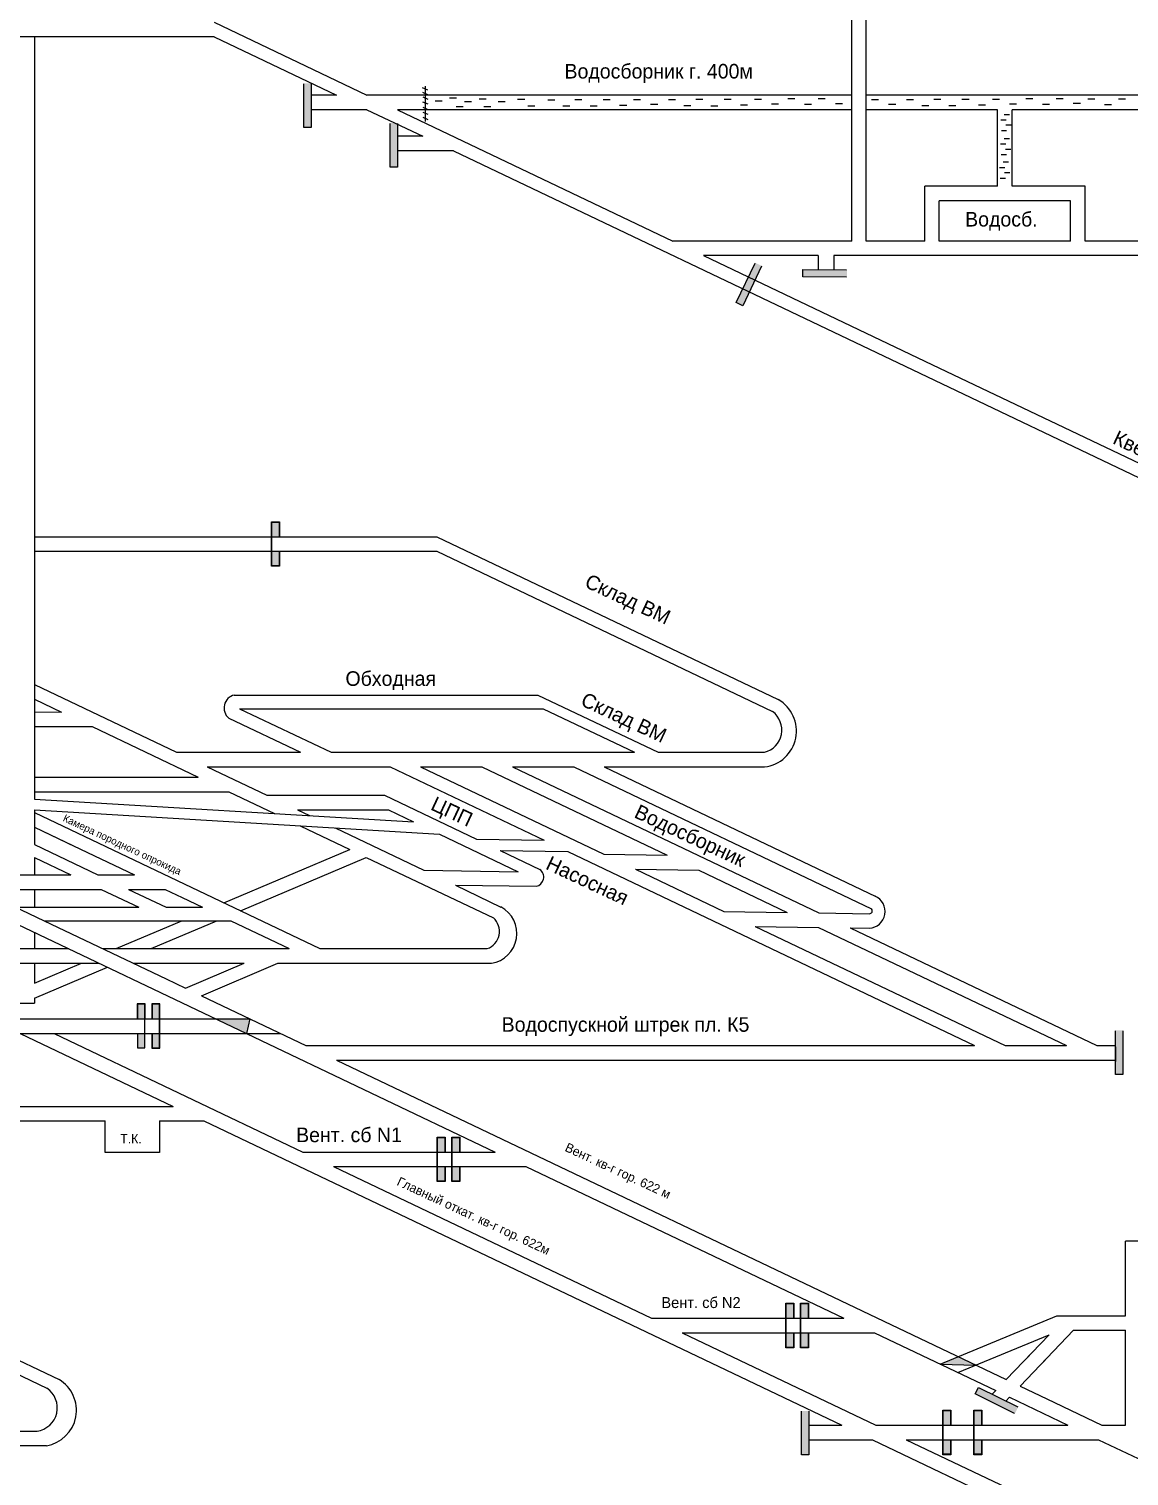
# Model space of a CAD drawing. Header units: millimetres. Extents: x -1405 to 845, y -609 to 518.
# Drawn here: x -428.1 to -126.5, y -317.6 to 79 of the extents above; entities that cross this region are included whole.
import ezdxf

# ---------------------------------------------------------------- set-up
doc = ezdxf.new("R2010")
doc.units = ezdxf.units.MM
doc.layers.add('Двери', color=7, linetype='Continuous')
doc.layers.add('Перемычки', color=7, linetype='Continuous')

msp = doc.modelspace()

# ---------------------------------------------------------------- hatches: boundary and pattern name
for points in [[(-367.56, -192.29), (-376.85, -192.29), (-368.46, -196.29)], [(-173.37, -284.9), (-178.34, -286.97), (-168.52, -287.22)]]:
    msp.add_hatch(color=256).paths.add_polyline_path(points)
h = msp.add_hatch(color=256)
h.paths.add_polyline_path([(-168.83, -295.19), (-165.16, -297.02), (-165.11, -296.93), (-168.69, -295.15), (-167.8, -293.35), (-164.22, -295.13), (-164.18, -295.05), (-167.85, -293.22)])
h.paths.add_polyline_path([(-165.11, -296.93), (-165.16, -297.02), (-157.9, -300.62), (-156.92, -298.65), (-164.18, -295.05), (-164.22, -295.13), (-157.06, -298.7), (-157.95, -300.49)])
h = msp.add_hatch(color=3)
h.paths.add_polyline_path([(-167.8, -293.35), (-168.69, -295.15), (-165.11, -296.93), (-164.22, -295.13)])
h.paths.add_polyline_path([(-161.53, -298.71), (-160.64, -296.91), (-164.22, -295.13), (-165.11, -296.93)])
h.paths.add_polyline_path([(-161.53, -298.71), (-157.95, -300.49), (-157.06, -298.7), (-160.64, -296.91)])
at = {"layer": 'Двери'}
h = msp.add_hatch(color=256, dxfattribs=at)
h.paths.add_polyline_path([(-359.41, -60.15), (-359.41, -56.05), (-361.61, -56.05), (-361.61, -60.15), (-361.51, -60.15), (-361.51, -56.15), (-359.51, -56.15), (-359.51, -60.15)])
h.paths.add_polyline_path([(-361.51, -64.15), (-361.51, -60.15), (-361.61, -60.15), (-361.61, -64.15)])
h.paths.add_polyline_path([(-359.41, -68.25), (-359.41, -64.15), (-359.51, -64.15), (-359.51, -68.15), (-361.51, -68.15), (-361.51, -64.15), (-361.61, -64.15), (-361.61, -68.25)])
h = msp.add_hatch(color=3, dxfattribs=at)
h.paths.add_polyline_path([(-359.51, -56.15), (-361.51, -56.15), (-361.51, -60.15), (-359.51, -60.15)])
h.paths.add_polyline_path([(-361.51, -68.15), (-359.51, -68.15), (-359.51, -64.15), (-361.51, -64.15)])
h = msp.add_hatch(color=256, dxfattribs=at)
h.paths.add_polyline_path([(-398.41, -192.29), (-398.41, -188.19), (-396.21, -188.19), (-396.21, -192.29), (-396.31, -192.29), (-396.31, -188.29), (-398.31, -188.29), (-398.31, -192.29)])
h.paths.add_polyline_path([(-396.31, -196.29), (-396.31, -192.29), (-396.21, -192.29), (-396.21, -196.29)])
h.paths.add_polyline_path([(-398.41, -200.39), (-398.41, -196.29), (-398.31, -196.29), (-398.31, -200.29), (-396.31, -200.29), (-396.31, -196.29), (-396.21, -196.29), (-396.21, -200.39)])
h = msp.add_hatch(color=3, dxfattribs=at)
h.paths.add_polyline_path([(-398.31, -188.29), (-396.31, -188.29), (-396.31, -192.29), (-398.31, -192.29)])
h.paths.add_polyline_path([(-396.31, -200.29), (-398.31, -200.29), (-398.31, -196.29), (-396.31, -196.29)])
h = msp.add_hatch(color=256, dxfattribs=at)
h.paths.add_polyline_path([(-394.41, -192.29), (-394.41, -188.19), (-392.21, -188.19), (-392.21, -192.29), (-392.31, -192.29), (-392.31, -188.29), (-394.31, -188.29), (-394.31, -192.29)])
h.paths.add_polyline_path([(-392.31, -196.29), (-392.31, -192.29), (-392.21, -192.29), (-392.21, -196.29)])
h.paths.add_polyline_path([(-394.41, -200.39), (-394.41, -196.29), (-394.31, -196.29), (-394.31, -200.29), (-392.31, -200.29), (-392.31, -196.29), (-392.21, -196.29), (-392.21, -200.39)])
h = msp.add_hatch(color=3, dxfattribs=at)
h.paths.add_polyline_path([(-394.31, -188.29), (-392.31, -188.29), (-392.31, -192.29), (-394.31, -192.29)])
h.paths.add_polyline_path([(-392.31, -200.29), (-394.31, -200.29), (-394.31, -196.29), (-392.31, -196.29)])
h = msp.add_hatch(color=256, dxfattribs=at)
h.paths.add_polyline_path([(-313.98, -228.82), (-313.98, -224.72), (-316.18, -224.72), (-316.18, -228.82), (-316.08, -228.82), (-316.08, -224.82), (-314.08, -224.82), (-314.08, -228.82)])
h.paths.add_polyline_path([(-316.08, -232.82), (-316.08, -228.82), (-316.18, -228.82), (-316.18, -232.82)])
h.paths.add_polyline_path([(-313.98, -236.92), (-313.98, -232.82), (-314.08, -232.82), (-314.08, -236.82), (-316.08, -236.82), (-316.08, -232.82), (-316.18, -232.82), (-316.18, -236.92)])
h = msp.add_hatch(color=3, dxfattribs=at)
h.paths.add_polyline_path([(-314.08, -224.82), (-316.08, -224.82), (-316.08, -228.82), (-314.08, -228.82)])
h.paths.add_polyline_path([(-316.08, -236.82), (-314.08, -236.82), (-314.08, -232.82), (-316.08, -232.82)])
h = msp.add_hatch(color=256, dxfattribs=at)
h.paths.add_polyline_path([(-309.98, -228.82), (-309.98, -224.72), (-312.18, -224.72), (-312.18, -228.82), (-312.08, -228.82), (-312.08, -224.82), (-310.08, -224.82), (-310.08, -228.82)])
h.paths.add_polyline_path([(-312.08, -232.82), (-312.08, -228.82), (-312.18, -228.82), (-312.18, -232.82)])
h.paths.add_polyline_path([(-309.98, -236.92), (-309.98, -232.82), (-310.08, -232.82), (-310.08, -236.82), (-312.08, -236.82), (-312.08, -232.82), (-312.18, -232.82), (-312.18, -236.92)])
h = msp.add_hatch(color=3, dxfattribs=at)
h.paths.add_polyline_path([(-310.08, -224.82), (-312.08, -224.82), (-312.08, -228.82), (-310.08, -228.82)])
h.paths.add_polyline_path([(-312.08, -236.82), (-310.08, -236.82), (-310.08, -232.82), (-312.08, -232.82)])
h = msp.add_hatch(color=256, dxfattribs=at)
h.paths.add_polyline_path([(-218.43, -274.39), (-218.43, -270.29), (-220.63, -270.29), (-220.63, -274.39), (-220.53, -274.39), (-220.53, -270.39), (-218.53, -270.39), (-218.53, -274.39)])
h.paths.add_polyline_path([(-220.53, -278.39), (-220.53, -274.39), (-220.63, -274.39), (-220.63, -278.39)])
h.paths.add_polyline_path([(-218.43, -282.49), (-218.43, -278.39), (-218.53, -278.39), (-218.53, -282.39), (-220.53, -282.39), (-220.53, -278.39), (-220.63, -278.39), (-220.63, -282.49)])
h = msp.add_hatch(color=3, dxfattribs=at)
h.paths.add_polyline_path([(-218.53, -270.39), (-220.53, -270.39), (-220.53, -274.39), (-218.53, -274.39)])
h.paths.add_polyline_path([(-220.53, -282.39), (-218.53, -282.39), (-218.53, -278.39), (-220.53, -278.39)])
h = msp.add_hatch(color=256, dxfattribs=at)
h.paths.add_polyline_path([(-214.43, -274.39), (-214.43, -270.29), (-216.63, -270.29), (-216.63, -274.39), (-216.53, -274.39), (-216.53, -270.39), (-214.53, -270.39), (-214.53, -274.39)])
h.paths.add_polyline_path([(-216.53, -278.39), (-216.53, -274.39), (-216.63, -274.39), (-216.63, -278.39)])
h.paths.add_polyline_path([(-214.43, -282.49), (-214.43, -278.39), (-214.53, -278.39), (-214.53, -282.39), (-216.53, -282.39), (-216.53, -278.39), (-216.63, -278.39), (-216.63, -282.49)])
h = msp.add_hatch(color=3, dxfattribs=at)
h.paths.add_polyline_path([(-214.53, -270.39), (-216.53, -270.39), (-216.53, -274.39), (-214.53, -274.39)])
h.paths.add_polyline_path([(-216.53, -282.39), (-214.53, -282.39), (-214.53, -278.39), (-216.53, -278.39)])
h = msp.add_hatch(color=256, dxfattribs=at)
h.paths.add_polyline_path([(-175.4, -303.69), (-175.4, -299.59), (-177.6, -299.59), (-177.6, -303.69), (-177.5, -303.69), (-177.5, -299.69), (-175.5, -299.69), (-175.5, -303.69)])
h.paths.add_polyline_path([(-177.5, -307.69), (-177.5, -303.69), (-177.6, -303.69), (-177.6, -307.69)])
h.paths.add_polyline_path([(-175.4, -311.79), (-175.4, -307.69), (-175.5, -307.69), (-175.5, -311.69), (-177.5, -311.69), (-177.5, -307.69), (-177.6, -307.69), (-177.6, -311.79)])
h = msp.add_hatch(color=3, dxfattribs=at)
h.paths.add_polyline_path([(-175.5, -299.69), (-177.5, -299.69), (-177.5, -303.69), (-175.5, -303.69)])
h.paths.add_polyline_path([(-177.5, -311.69), (-175.5, -311.69), (-175.5, -307.69), (-177.5, -307.69)])
h = msp.add_hatch(color=256, dxfattribs=at)
h.paths.add_polyline_path([(-166.88, -303.69), (-166.88, -299.59), (-169.08, -299.59), (-169.08, -303.69), (-168.98, -303.69), (-168.98, -299.69), (-166.98, -299.69), (-166.98, -303.69)])
h.paths.add_polyline_path([(-168.98, -307.69), (-168.98, -303.69), (-169.08, -303.69), (-169.08, -307.69)])
h.paths.add_polyline_path([(-166.88, -311.79), (-166.88, -307.69), (-166.98, -307.69), (-166.98, -311.69), (-168.98, -311.69), (-168.98, -307.69), (-169.08, -307.69), (-169.08, -311.79)])
h = msp.add_hatch(color=3, dxfattribs=at)
h.paths.add_polyline_path([(-166.98, -299.69), (-168.98, -299.69), (-168.98, -303.69), (-166.98, -303.69)])
h.paths.add_polyline_path([(-168.98, -311.69), (-166.98, -311.69), (-166.98, -307.69), (-168.98, -307.69)])
at = {"layer": 'Перемычки'}
h = msp.add_hatch(color=256, dxfattribs=at)
h.paths.add_polyline_path([(-350.64, 51.91), (-350.64, 56.01), (-350.74, 56.01), (-350.74, 52.01), (-352.74, 52.01), (-352.74, 56.01), (-352.84, 56.01), (-352.84, 51.91)])
h.paths.add_polyline_path([(-350.74, 56.01), (-350.64, 56.01), (-350.64, 64.11), (-352.84, 64.11), (-352.84, 56.01), (-352.74, 56.01), (-352.74, 64.01), (-350.74, 64.01)])
h = msp.add_hatch(color=3, dxfattribs=at)
h.paths.add_polyline_path([(-352.74, 52.01), (-350.74, 52.01), (-350.74, 56.01), (-352.74, 56.01)])
h.paths.add_polyline_path([(-350.74, 60.01), (-352.74, 60.01), (-352.74, 56.01), (-350.74, 56.01)])
h.paths.add_polyline_path([(-350.74, 60.01), (-350.74, 64.01), (-352.74, 64.01), (-352.74, 60.01)])
h = msp.add_hatch(color=256, dxfattribs=at)
h.paths.add_polyline_path([(-326.96, 41.03), (-326.96, 45.13), (-327.06, 45.13), (-327.06, 41.13), (-329.06, 41.13), (-329.06, 45.13), (-329.16, 45.13), (-329.16, 41.03)])
h.paths.add_polyline_path([(-327.06, 45.13), (-326.96, 45.13), (-326.96, 53.23), (-329.16, 53.23), (-329.16, 45.13), (-329.06, 45.13), (-329.06, 53.13), (-327.06, 53.13)])
h = msp.add_hatch(color=3, dxfattribs=at)
h.paths.add_polyline_path([(-329.06, 41.13), (-327.06, 41.13), (-327.06, 45.13), (-329.06, 45.13)])
h.paths.add_polyline_path([(-327.06, 49.13), (-329.06, 49.13), (-329.06, 45.13), (-327.06, 45.13)])
h.paths.add_polyline_path([(-327.06, 49.13), (-327.06, 53.13), (-329.06, 53.13), (-329.06, 49.13)])
h = msp.add_hatch(color=256, dxfattribs=at)
h.paths.add_polyline_path([(-232.37, 3.02), (-230.6, 6.72), (-230.7, 6.76), (-232.42, 3.15), (-234.22, 4.01), (-232.5, 7.62), (-232.59, 7.67), (-234.36, 3.97)])
h.paths.add_polyline_path([(-230.7, 6.76), (-230.6, 6.72), (-227.12, 14.03), (-229.1, 14.98), (-232.59, 7.67), (-232.5, 7.62), (-229.06, 14.85), (-227.25, 13.98)])
h = msp.add_hatch(color=3, dxfattribs=at)
h.paths.add_polyline_path([(-234.22, 4.01), (-232.42, 3.15), (-230.7, 6.76), (-232.5, 7.62)])
h.paths.add_polyline_path([(-228.97, 10.37), (-230.78, 11.24), (-232.5, 7.62), (-230.7, 6.76)])
h.paths.add_polyline_path([(-228.97, 10.37), (-227.25, 13.98), (-229.06, 14.85), (-230.78, 11.24)])
h = msp.add_hatch(color=256, dxfattribs=at)
h.paths.add_polyline_path([(-216.06, 10.95), (-211.96, 10.94), (-211.96, 11.04), (-215.96, 11.05), (-215.96, 13.05), (-211.96, 13.04), (-211.96, 13.14), (-216.06, 13.15)])
h.paths.add_polyline_path([(-211.96, 11.04), (-211.96, 10.94), (-203.86, 10.93), (-203.86, 13.13), (-211.96, 13.14), (-211.96, 13.04), (-203.96, 13.03), (-203.96, 11.03)])
h = msp.add_hatch(color=3, dxfattribs=at)
h.paths.add_polyline_path([(-215.96, 13.05), (-215.96, 11.05), (-211.96, 11.04), (-211.96, 13.04)])
h.paths.add_polyline_path([(-207.96, 11.04), (-207.96, 13.04), (-211.96, 13.04), (-211.96, 11.04)])
h.paths.add_polyline_path([(-207.96, 11.04), (-203.96, 11.03), (-203.96, 13.03), (-207.96, 13.04)])
h = msp.add_hatch(color=256, dxfattribs=at)
h.paths.add_polyline_path([(-128.19, -207.7), (-128.19, -203.6), (-128.29, -203.6), (-128.29, -207.6), (-130.29, -207.6), (-130.29, -203.6), (-130.39, -203.6), (-130.39, -207.7)])
h.paths.add_polyline_path([(-128.29, -203.6), (-128.19, -203.6), (-128.19, -195.5), (-130.39, -195.5), (-130.39, -203.6), (-130.29, -203.6), (-130.29, -195.6), (-128.29, -195.6)])
h = msp.add_hatch(color=3, dxfattribs=at)
h.paths.add_polyline_path([(-130.29, -207.6), (-128.29, -207.6), (-128.29, -203.6), (-130.29, -203.6)])
h.paths.add_polyline_path([(-128.29, -199.6), (-130.29, -199.6), (-130.29, -203.6), (-128.29, -203.6)])
h.paths.add_polyline_path([(-128.29, -199.6), (-128.29, -195.6), (-130.29, -195.6), (-130.29, -199.6)])
h = msp.add_hatch(color=256, dxfattribs=at)
h.paths.add_polyline_path([(-214.19, -311.97), (-214.19, -307.87), (-214.29, -307.87), (-214.29, -311.87), (-216.29, -311.87), (-216.29, -307.87), (-216.39, -307.87), (-216.39, -311.97)])
h.paths.add_polyline_path([(-214.29, -307.87), (-214.19, -307.87), (-214.19, -299.77), (-216.39, -299.77), (-216.39, -307.87), (-216.29, -307.87), (-216.29, -299.87), (-214.29, -299.87)])
h = msp.add_hatch(color=3, dxfattribs=at)
h.paths.add_polyline_path([(-216.29, -311.87), (-214.29, -311.87), (-214.29, -307.87), (-216.29, -307.87)])
h.paths.add_polyline_path([(-214.29, -303.87), (-216.29, -303.87), (-216.29, -307.87), (-214.29, -307.87)])
h.paths.add_polyline_path([(-214.29, -303.87), (-214.29, -299.87), (-216.29, -299.87), (-216.29, -303.87)])

# ---------------------------------------------------------------- linework, layer by layer
for p, q in [((-202.56, 20.89), (-202.56, 190.8)), ((-198.56, 20.89), (-198.56, 189.97)), ((-377.34, 80.89), (-335.41, 60.89)), ((-377.34, 76.89), (-544.56, 76.89)), ((-426.56, 76.89), (-426.56, -132.09)), ((-377.34, 76.89), (-343.79, 60.89)), ((-343.79, 60.89), (-350.67, 60.89)), ((-202.56, 60.89), (-335.41, 60.89)), ((-320.26, 62.96), (-318.86, 62.35)), ((-320.19, 61.69), (-318.79, 61.08)), ((-320.14, 60.41), (-318.75, 59.8)), ((-319.49, 63.31), (-319.49, 53.67)), ((-312.82, 60.1), (-310.89, 60.1)), ((-304.68, 59.91), (-302.75, 59.91)), ((-294.12, 59.81), (-292.19, 59.81)), ((-285.88, 59.61), (-283.95, 59.61)), ((-278.44, 59.66), (-276.52, 59.66)), ((-270.7, 59.7), (-268.77, 59.7)), ((-262.34, 59.7), (-260.42, 59.7)), ((-252.75, 59.69), (-250.82, 59.69)), ((-245.31, 59.74), (-243.38, 59.74)), ((-237.56, 59.78), (-235.64, 59.78)), ((-229.21, 59.78), (-227.28, 59.78)), ((-220.08, 59.94), (-218.15, 59.94)), ((-211.72, 59.94), (-209.8, 59.94)), ((-118.56, 60.89), (-198.56, 60.89)), ((-197.11, 59.72), (-195.19, 59.72)), ((-187.52, 59.7), (-185.59, 59.7)), ((-180.08, 59.75), (-178.16, 59.75)), ((-172.34, 59.8), (-170.41, 59.8)), ((-163.98, 59.8), (-162.06, 59.8)), ((-154.85, 59.96), (-152.92, 59.96)), ((-146.5, 59.96), (-144.57, 59.96)), ((-137.81, 59.89), (-135.89, 59.89)), ((-129.46, 59.89), (-127.53, 59.89)), ((-335.41, 56.89), (-350.74, 56.89)), ((-335.41, 56.89), (-320.12, 49.6)), ((-202.56, 56.89), (-327.02, 56.89)), ((-327.02, 56.89), (-251.54, 20.89)), ((-320.16, 59.07), (-318.77, 58.46)), ((-320.11, 56.26), (-318.71, 55.65)), ((-320.09, 57.6), (-318.7, 56.99)), ((-316.7, 59.35), (-314.77, 59.35)), ((-311, 57.8), (-309.07, 57.8)), ((-308.7, 59.14), (-306.77, 59.14)), ((-303.43, 57.8), (-301.51, 57.8)), ((-299.48, 59.14), (-297.56, 59.14)), ((-291.34, 57.99), (-289.41, 57.99)), ((-281.7, 57.98), (-279.77, 57.98)), ((-274.28, 57.92), (-272.35, 57.92)), ((-266.16, 58.15), (-264.23, 58.15)), ((-257.66, 58.39), (-255.74, 58.39)), ((-248.57, 58.06), (-246.64, 58.06)), ((-241.14, 57.99), (-239.22, 57.99)), ((-233.03, 58.23), (-231.1, 58.23)), ((-224.53, 58.47), (-222.6, 58.47)), ((-215.54, 58.39), (-213.62, 58.39)), ((-207.04, 58.62), (-205.12, 58.62)), ((-162.56, 56.89), (-198.56, 56.89)), ((-192.43, 58.41), (-190.51, 58.41)), ((-183.34, 58.08), (-181.41, 58.08)), ((-175.92, 58.01), (-173.99, 58.01)), ((-167.8, 58.25), (-165.87, 58.25)), ((-162.56, 35.89), (-162.56, 56.89)), ((-160.75, 55.62), (-159.29, 55.62)), ((-159.3, 58.48), (-157.38, 58.48)), ((-122.56, 56.89), (-158.56, 56.89)), ((-158.56, 35.89), (-158.56, 56.89)), ((-150.31, 58.41), (-148.39, 58.41)), ((-141.82, 58.64), (-139.89, 58.64)), ((-133.28, 58.34), (-131.35, 58.34)), ((-320.11, 54.86), (-318.71, 54.25)), ((-161.7, 54.11), (-160.24, 54.11)), ((-160.34, 52.71), (-158.88, 52.71)), ((-320.12, 49.6), (-326.99, 49.6)), ((-161.55, 51.18), (-160.09, 51.18)), ((-160.81, 49.02), (-159.35, 49.02)), ((-311.73, 45.6), (-327.06, 45.6)), ((-311.73, 45.6), (-187.95, -13.43)), ((-161.76, 47.51), (-160.3, 47.51)), ((-161.61, 44.58), (-160.15, 44.58)), ((-160.4, 46.11), (-158.94, 46.11)), ((-162.01, 41.08), (-160.55, 41.08)), ((-161.06, 42.59), (-159.6, 42.59)), ((-160.65, 39.68), (-159.19, 39.68)), ((-182.56, 20.89), (-182.56, 35.89)), ((-162.56, 35.89), (-182.56, 35.89)), ((-161.87, 38.15), (-160.4, 38.15)), ((-138.56, 35.89), (-158.56, 35.89)), ((-138.56, 20.89), (-138.56, 35.89)), ((-178.56, 20.89), (-178.56, 31.89)), ((-142.56, 31.89), (-178.56, 31.89)), ((-142.56, 20.89), (-142.56, 31.89)), ((-202.56, 20.89), (-251.54, 20.89)), ((-182.56, 20.89), (-198.56, 20.89)), ((-142.56, 20.89), (-178.56, 20.89)), ((-122.56, 20.89), (-138.56, 20.89)), ((-243.15, 16.89), (-178.46, -13.96)), ((-211.79, 16.89), (-243.15, 16.89)), ((-211.79, 16.89), (-211.79, 12.87)), ((-111.77, 16.89), (-207.43, 16.89)), ((-207.43, 16.89), (-207.43, 12.87)), ((-187.95, -13.43), (-20.89, -93.11)), ((-178.46, -13.96), (-20.89, -89.11)), ((-426.56, -60.15), (-316.3, -60.15)), ((-316.3, -60.15), (-222.69, -104.8)), ((-426.56, -64.15), (-316.3, -64.15)), ((-316.3, -64.15), (-224.24, -108.06)), ((-426.56, -100.68), (-387.64, -119.24)), ((-426.56, -104.68), (-419.16, -108.21)), ((-371.77, -103.56), (-288.55, -103.57)), ((-288.55, -103.57), (-255.65, -119.26)), ((-426.56, -108.2), (-419.16, -108.21)), ((-373.3, -109.88), (-353.66, -119.24)), ((-370.32, -107.3), (-287.15, -107.31)), ((-370.32, -107.3), (-345.27, -119.24)), ((-287.15, -107.31), (-262.1, -119.26)), ((-426.56, -112.2), (-410.77, -112.21)), ((-410.77, -112.21), (-381.71, -126.07)), ((-387.64, -119.24), (-376.74, -119.24)), ((-387.64, -119.24), (-353.66, -119.24)), ((-345.27, -119.24), (-262.1, -119.26)), ((-345.27, -119.24), (-295.08, -119.25)), ((-255.65, -119.26), (-226.51, -119.26)), ((-426.56, -126.07), (-381.71, -126.07)), ((-379.25, -123.24), (-329.09, -123.25)), ((-379.25, -123.24), (-366.6, -123.24)), ((-379.25, -123.24), (-362.87, -131.05)), ((-333.05, -123.25), (-329.09, -123.25)), ((-329.09, -123.25), (-286.88, -143.38)), ((-320.7, -123.25), (-270.49, -147.2)), ((-320.7, -123.25), (-303.93, -123.25)), ((-303.93, -123.25), (-253.14, -147.47)), ((-295.54, -123.25), (-227.14, -155.87)), ((-295.54, -123.25), (-278.76, -123.25)), ((-278.76, -123.25), (-197.09, -162.2)), ((-270.37, -123.25), (-195.96, -158.74)), ((-270.37, -123.25), (-226.42, -123.26)), ((-426.56, -130.07), (-373.32, -130.07)), ((-373.32, -130.07), (-360.8, -136.04)), ((-426.56, -132.09), (-322.64, -138.33)), ((-362.87, -131.05), (-330.63, -131.05)), ((-330.63, -131.05), (-305.41, -143.08)), ((-426.56, -135.05), (-315.55, -141.71)), ((-426.56, -135.05), (-426.56, -144.53)), ((-426.56, -135.77), (-348.34, -173.07)), ((-354.48, -135.05), (-351.21, -136.61)), ((-354.48, -135.05), (-329.5, -135.05)), ((-329.5, -135.05), (-322.64, -138.33)), ((-426.56, -139.77), (-413.93, -145.79)), ((-426.56, -139.77), (-415.45, -145.07)), ((-353.72, -139.42), (-340.11, -145.91)), ((-344.13, -139.99), (-319.85, -151.57)), ((-315.55, -141.71), (-294.01, -151.98)), ((-426.56, -144.53), (-409.14, -152.84)), ((-413.93, -145.79), (-399.14, -152.84)), ((-374.62, -160.54), (-340.11, -145.91)), ((-305.41, -143.08), (-286.88, -143.38)), ((-298.9, -146.19), (-288.05, -151.37)), ((-298.9, -146.19), (-280.37, -146.48)), ((-280.37, -146.48), (-168.89, -199.65)), ((-426.56, -148.1), (-416.61, -152.84)), ((-426.56, -148.1), (-426.56, -152.49)), ((-370.11, -162.69), (-335.6, -148.06)), ((-335.6, -148.06), (-300.78, -164.66)), ((-270.49, -147.2), (-253.14, -147.47)), ((-450.28, -152.84), (-416.61, -152.84)), ((-450.28, -152.84), (-423.91, -165.42)), ((-426.56, -152.49), (-426.56, -152.84)), ((-409.14, -152.84), (-399.14, -152.84)), ((-319.85, -151.57), (-294.01, -151.98)), ((-261.84, -151.32), (-244.49, -151.6)), ((-261.84, -151.32), (-237.63, -162.87)), ((-244.49, -151.6), (-220.28, -163.14)), ((-441.89, -156.84), (-408.23, -156.84)), ((-426.56, -156.84), (-426.56, -161.74)), ((-408.23, -156.84), (-397.95, -161.74)), ((-400.76, -156.84), (-390.48, -161.74)), ((-400.76, -156.84), (-390.75, -156.84)), ((-390.75, -156.84), (-386.09, -159.07)), ((-311.18, -155.7), (-289.04, -155.96)), ((-311.18, -155.7), (-298.7, -161.66)), ((-227.14, -155.87), (-211.6, -163.28)), ((-431.62, -161.74), (-397.95, -161.74)), ((-390.48, -161.74), (-380.48, -161.75)), ((-386.09, -159.07), (-380.48, -161.75)), ((-433.2, -165.42), (-368.46, -196.29)), ((-423.91, -165.42), (-390.47, -181.37)), ((-423.91, -165.42), (-372.77, -165.42)), ((-404.18, -173.07), (-386.14, -165.42)), ((-394.6, -173.07), (-376.56, -165.42)), ((-372.77, -165.42), (-356.73, -173.07)), ((-237.63, -162.87), (-220.28, -163.14)), ((-211.6, -163.28), (-197.71, -163.5)), ((-426.56, -168.58), (-426.56, -173.07)), ((-228.98, -166.99), (-211.63, -167.27)), ((-228.98, -166.99), (-160.5, -199.65)), ((-211.63, -167.27), (-143.73, -199.65)), ((-202.95, -167.41), (-197.76, -167.49)), ((-202.95, -167.41), (-135.34, -199.65)), ((-469.88, -173.06), (-417.16, -173.07)), ((-407.87, -173.07), (-356.73, -173.07)), ((-379.45, -173.07), (-379.45, -173.07)), ((-348.34, -173.07), (-302.48, -173.07)), ((-461.49, -177.06), (-408.78, -177.07)), ((-426.56, -177.07), (-426.56, -182.55)), ((-426.56, -182.55), (-413.62, -177.07)), ((-426.56, -186.62), (-406.54, -178.13)), ((-399.48, -177.07), (-390.47, -177.07)), ((-390.47, -177.07), (-369.03, -177.07)), ((-385.15, -183.9), (-369.03, -177.07)), ((-380.81, -185.97), (-359.81, -177.07)), ((-359.81, -177.07), (-301.31, -177.07)), ((-390.47, -181.37), (-385.15, -183.9)), ((-380.81, -185.97), (-352.13, -199.65)), ((-434.56, -188.04), (-426.56, -188.04)), ((-426.56, -186.62), (-426.56, -188.04)), ((-515.4, -192.29), (-367.56, -192.29)), ((-367.56, -192.29), (-368.46, -196.29)), ((-532.17, -196.29), (-359.17, -196.29)), ((-430.46, -196.29), (-388.49, -216.31)), ((-421.17, -196.29), (-352.97, -228.82)), ((-368.46, -196.29), (-300.26, -228.82)), ((-352.13, -199.65), (-168.89, -199.65)), ((-160.5, -199.65), (-143.73, -199.65)), ((-135.34, -199.65), (-130.29, -199.65)), ((-130.29, -200), (-130.29, -204)), ((-343.74, -203.65), (-130.29, -203.65)), ((-343.74, -203.65), (-160.19, -291.19)), ((-130.29, -204), (-130.29, -204)), ((-443, -216.31), (-388.49, -216.31)), ((-568.39, -220.31), (-407.15, -220.31)), ((-568.39, -220.31), (-419.81, -291.17)), ((-407.15, -228.91), (-407.15, -220.31)), ((-392.24, -220.31), (-392.24, -228.91)), ((-392.24, -220.31), (-380.1, -220.31)), ((-380.1, -220.31), (-205.28, -303.69)), ((-392.24, -228.91), (-407.15, -228.91)), ((-352.97, -228.82), (-300.26, -228.82)), ((-344.58, -232.82), (-291.88, -232.82)), ((-344.58, -232.82), (-257.42, -274.39)), ((-291.88, -232.82), (-204.71, -274.39)), ((-127.49, -273.69), (-127.49, -253.23)), ((-108.48, -253.23), (-127.49, -253.23)), ((-468.23, -272.08), (-423.16, -293.57)), ((-178.34, -286.97), (-146.33, -273.69)), ((-146.33, -273.69), (-127.49, -273.69)), ((-257.42, -274.39), (-204.71, -274.39)), ((-249.03, -278.39), (-196.33, -278.39)), ((-249.03, -278.39), (-195.98, -303.69)), ((-196.33, -278.39), (-163.1, -294.23)), ((-173.49, -289.28), (-148.46, -278.9)), ((-160.19, -291.19), (-148.46, -278.9)), ((-156.39, -293), (-141.77, -277.69)), ((-141.77, -277.69), (-127.49, -277.69)), ((-127.49, -303.69), (-127.49, -277.69)), ((-154.33, -285.05), (-153.38, -284.06)), ((-178.34, -286.97), (-168.52, -287.22)), ((-150.58, -286.91), (-149.58, -285.87)), ((-156.39, -293), (-149.08, -296.49)), ((-164.05, -295.22), (-163.1, -294.23)), ((-160.3, -297.09), (-159.3, -296.05)), ((-159.3, -296.05), (-143.28, -303.69)), ((-149.08, -296.49), (-133.99, -303.69)), ((-544.04, -305.31), (-425.84, -305.33)), ((-214.29, -303.69), (-205.28, -303.69)), ((-195.98, -303.69), (-143.28, -303.69)), ((-133.99, -303.69), (-127.49, -303.69)), ((-638.92, -309.31), (-423.27, -309.31)), ((-214.29, -307.69), (-196.89, -307.69)), ((-196.89, -307.69), (-127.87, -340.6)), ((-187.6, -307.69), (-150.88, -325.2)), ((-187.6, -307.69), (-134.89, -307.69)), ((-134.89, -307.69), (-98.17, -325.2))]:
    msp.add_line(p, q)
msp.add_lwpolyline([(-157.95, -300.49), (-168.69, -295.15), (-167.8, -293.35), (-157.06, -298.7)])
for centre, radius, start, end in [((-370.95, -107.1), 3.64, 102.9257, 229.8042), ((-227.62, -113.41), 9.92, 276.9744, 60.1655), ((-228.04, -113.12), 6.33, 284.0329, 53.0522), ((-289.5, -153.46), 2.55, 280.4086, 55.1796), ((-198.04, -162.87), 4.62, 273.3997, 65.6596), ((-302.57, -168.93), 8.24, 278.7768, 62.0091), ((-197.7, -162.71), 0.791, 269.0903, 39.9148), ((-304.04, -168.38), 4.95, 288.4962, 48.7743), ((-424.88, -299.61), 9.84, 279.4622, 58.964), ((-426.73, -298.94), 6.45, 277.9431, 56.4125)]:
    msp.add_arc(centre, radius, start, end)
at = {"layer": 'Двери'}
for points in [[(-359.41, -64.15), (-359.41, -68.25), (-361.61, -68.25), (-361.61, -56.05), (-359.41, -56.05), (-359.41, -60.15)], [(-359.51, -64.15), (-359.51, -68.15), (-361.51, -68.15), (-361.51, -56.15), (-359.51, -56.15), (-359.51, -60.15)], [(-396.21, -192.29), (-396.21, -188.19), (-398.41, -188.19), (-398.41, -192.29)], [(-398.31, -196.29), (-398.31, -200.29), (-396.31, -200.29), (-396.31, -188.29), (-398.31, -188.29), (-398.31, -192.29)], [(-394.41, -196.29), (-394.41, -200.39), (-392.21, -200.39), (-392.21, -188.19), (-394.41, -188.19), (-394.41, -192.29)], [(-394.31, -196.29), (-394.31, -200.29), (-392.31, -200.29), (-392.31, -188.29), (-394.31, -188.29), (-394.31, -192.29)], [(-313.98, -232.82), (-313.98, -236.92), (-316.18, -236.92), (-316.18, -224.72), (-313.98, -224.72), (-313.98, -228.82)], [(-314.08, -232.82), (-314.08, -236.82), (-316.08, -236.82), (-316.08, -224.82), (-314.08, -224.82), (-314.08, -228.82)], [(-309.98, -232.82), (-309.98, -236.92), (-312.18, -236.92), (-312.18, -224.72), (-309.98, -224.72), (-309.98, -228.82)], [(-310.08, -232.82), (-310.08, -236.82), (-312.08, -236.82), (-312.08, -224.82), (-310.08, -224.82), (-310.08, -228.82)], [(-218.43, -278.39), (-218.43, -282.49), (-220.63, -282.49), (-220.63, -270.29), (-218.43, -270.29), (-218.43, -274.39)], [(-218.53, -278.39), (-218.53, -282.39), (-220.53, -282.39), (-220.53, -270.39), (-218.53, -270.39), (-218.53, -274.39)], [(-214.43, -278.39), (-214.43, -282.49), (-216.63, -282.49), (-216.63, -270.29), (-214.43, -270.29), (-214.43, -274.39)], [(-214.53, -278.39), (-214.53, -282.39), (-216.53, -282.39), (-216.53, -270.39), (-214.53, -270.39), (-214.53, -274.39)], [(-175.4, -307.69), (-175.4, -311.79), (-177.6, -311.79), (-177.6, -299.59), (-175.4, -299.59), (-175.4, -303.69)], [(-175.5, -307.69), (-175.5, -311.69), (-177.5, -311.69), (-177.5, -299.69), (-175.5, -299.69), (-175.5, -303.69)], [(-166.88, -307.69), (-166.88, -311.79), (-169.08, -311.79), (-169.08, -299.59), (-166.88, -299.59), (-166.88, -303.69)], [(-166.98, -307.69), (-166.98, -311.69), (-168.98, -311.69), (-168.98, -299.69), (-166.98, -299.69), (-166.98, -303.69)]]:
    msp.add_lwpolyline(points, dxfattribs=at)
at = {"layer": 'Перемычки'}
for points in [[(-350.74, 64.01), (-350.74, 52.01), (-352.74, 52.01), (-352.74, 64.01)], [(-327.06, 53.13), (-327.06, 41.13), (-329.06, 41.13), (-329.06, 53.13)], [(-227.25, 13.98), (-232.42, 3.15), (-234.22, 4.01), (-229.06, 14.85)], [(-203.96, 11.03), (-215.96, 11.05), (-215.96, 13.05), (-203.96, 13.03)], [(-128.29, -195.6), (-128.29, -207.6), (-130.29, -207.6), (-130.29, -195.6)], [(-214.29, -299.87), (-214.29, -311.87), (-216.29, -311.87), (-216.29, -299.87)]]:
    msp.add_lwpolyline(points, dxfattribs=at)

# ---------------------------------------------------------------- texts
for s, height, p in [('Водосборник г. 400м', 4, (-281.27, 65.44)), ('Водосб.', 4, (-171.47, 24.87)), ('Обходная', 4, (-341.31, -101.04)), ('Водоспускной штрек пл. К5', 4, (-298.5, -195.86)), ('Вент. сб N1', 4, (-354.83, -226.12)), ('Т.К.', 2.5, (-403.02, -226.42)), ('Вент. сб N2', 3, (-254.73, -271.59))]:
    msp.add_text(s, height=height).set_placement(p)
for s, height, p in [('Квершлаг гор. 400м', 4, (-131.31, -34.5)), ('Склад ВМ', 4, (-276.05, -73.81)), ('Склад ВМ', 4, (-277.13, -106.25)), ('ЦПП', 4, (-318.24, -134.85)), ('Водосборник', 4, (-262.46, -136.99)), ('Камера породного опрокида', 2, (-418.93, -138.01)), ('Насосная', 4, (-286.71, -151.14))]:
    msp.add_text(s, height=height, rotation=335).set_placement(p)
at = {"color": 7}
for s, p in [('Вент. кв-г гор. 622 м', (-281.38, -228.44)), ('Главный откат. кв-г гор. 622м', (-327.44, -237.79))]:
    msp.add_text(s, height=2.5, rotation=335, dxfattribs=at).set_placement(p)

doc.saveas('drawing.dxf')
